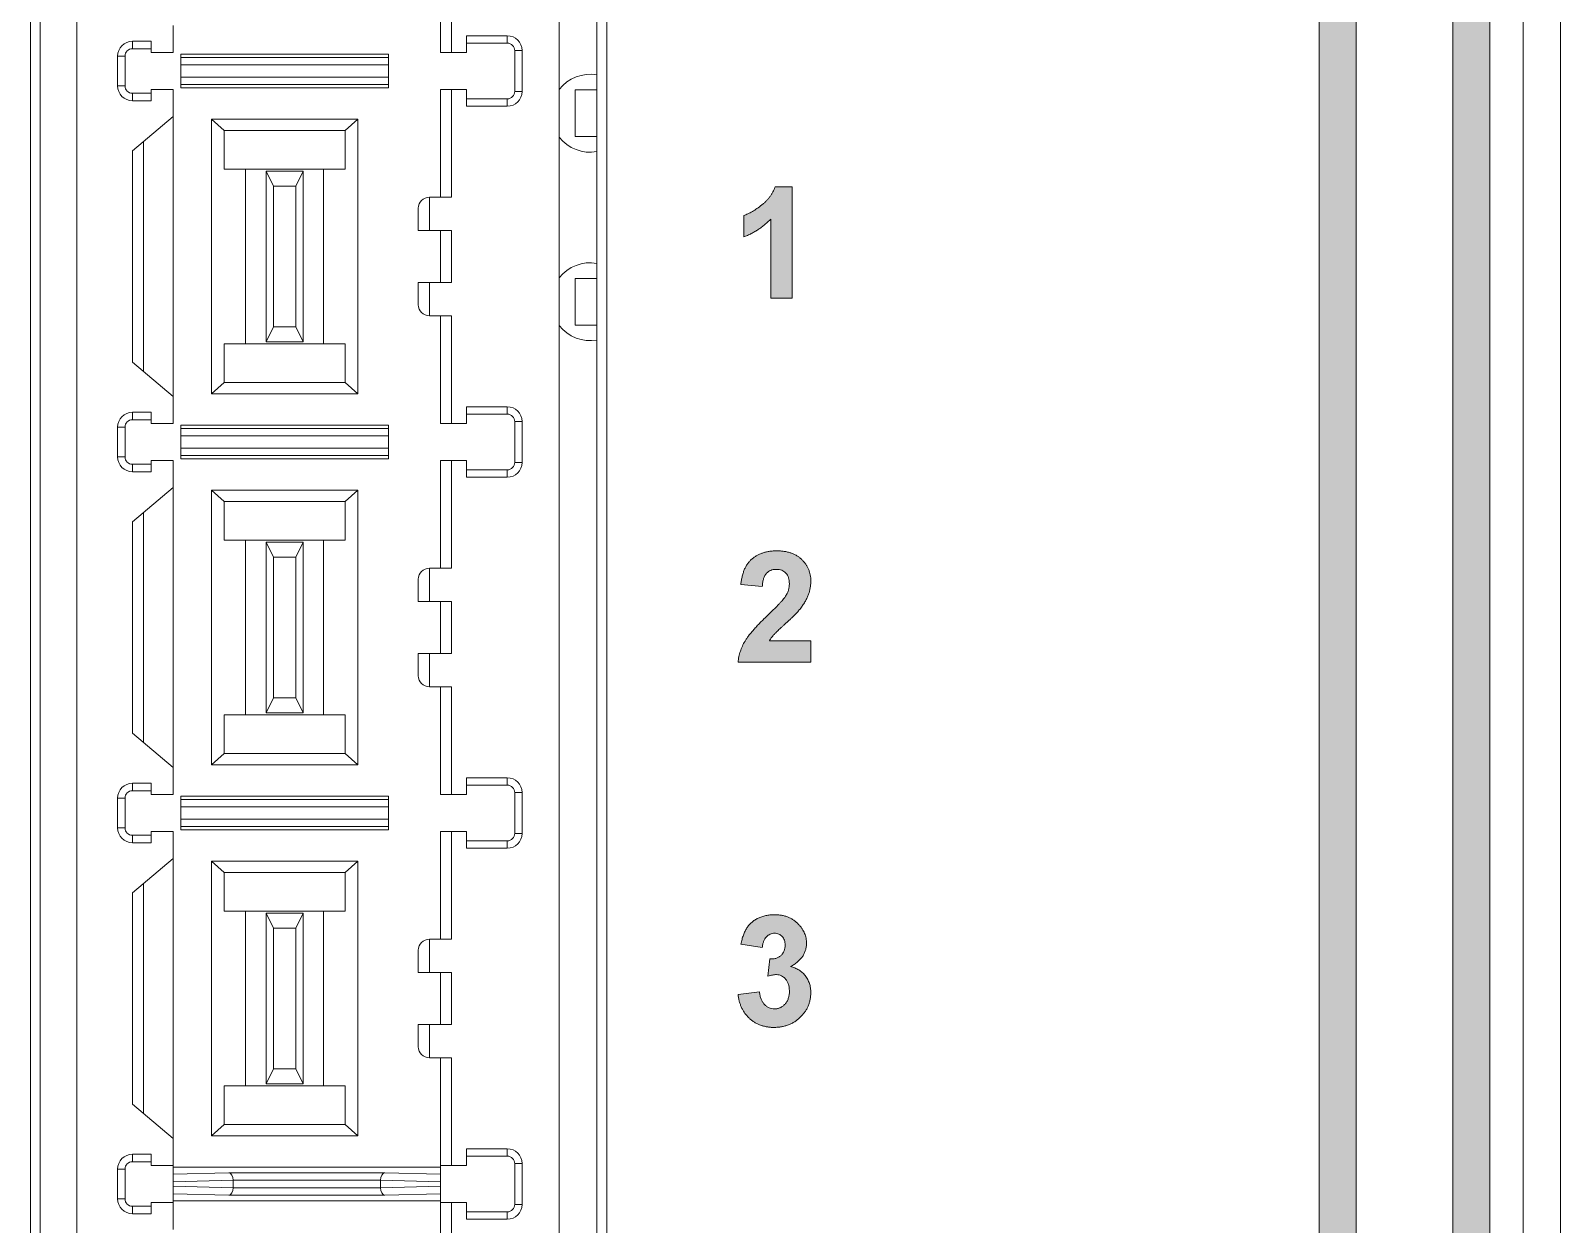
# Model space of a CAD drawing. Extents: x 222 to 1672, y 144 to 807.
# Drawn here: x 453.35 to 473.96, y 426.89 to 442.98 of the extents above; entities that cross this region are included whole.
import ezdxf

# ---------------------------------------------------------------- set-up
doc = ezdxf.new("R2010")
doc.units = 0
doc.header["$LTSCALE"] = 2
doc.header["$MEASUREMENT"] = 0
doc.layers.get('0').update_dxf_attribs({"linetype": 'CONTINUOUS'})
doc.layers.add('DIM', color=7, linetype='CONTINUOUS')

msp = doc.modelspace()

# ---------------------------------------------------------------- hatches: boundary and pattern name
at = {"lineweight": 5}
h = msp.add_hatch(color=256, dxfattribs=at)
edge = h.paths.add_edge_path(flags=0)
edge.add_line((462.95965, 440.4884), (462.95965, 440.19994))
edge.add_spline(control_points=[(462.95965, 440.19994), (462.97697, 440.20663), (463.01155, 440.21999), (463.0615, 440.24386), (463.10977, 440.27017), (463.15656, 440.29858), (463.20133, 440.33036), (463.24452, 440.36448), (463.28598, 440.40129), (463.31195, 440.42765), (463.32503, 440.44092)], knot_values=[0, 0, 0, 0, 0.12612672, 0.25185804, 0.37580661, 0.49953264, 0.62358767, 0.74858375, 0.87343337, 1, 1, 1, 1], weights=[1, 1, 1, 1, 1, 1, 1, 1, 1, 1, 1], degree=3, periodic=0)
edge.add_line((463.32503, 440.44092), (463.32503, 439.37302))
edge.add_line((463.32503, 439.37302), (463.61349, 439.37302))
edge.add_line((463.61349, 439.37302), (463.61349, 440.87302))
edge.add_line((463.61349, 440.87302), (463.38212, 440.87302))
edge.add_spline(control_points=[(463.38212, 440.87302), (463.37781, 440.86151), (463.36919, 440.83851), (463.35272, 440.80548), (463.33401, 440.77349), (463.31289, 440.74242), (463.28927, 440.71233), (463.26252, 440.68383), (463.23365, 440.65601), (463.19235, 440.62139), (463.14032, 440.58245), (463.07839, 440.54275), (463.01906, 440.51068), (462.97886, 440.4956), (462.95965, 440.4884)], knot_values=[0, 0, 0, 0, 0.06257056, 0.12513071, 0.18782404, 0.25140287, 0.31646481, 0.38257589, 0.45045901, 0.52073054, 0.65714411, 0.78134655, 0.8955272, 1, 1, 1, 1], weights=[1, 1, 1, 1, 1, 1, 1, 1, 1, 1, 1, 1, 1, 1, 1], degree=3, periodic=0)
h = msp.add_hatch(color=256, dxfattribs=at)
edge = h.paths.add_edge_path(flags=0)
edge.add_spline(control_points=[(463.51794, 435.34898), (463.5137, 435.34302), (463.50413, 435.32958), (463.48648, 435.30837), (463.46448, 435.28357), (463.43842, 435.25475), (463.40685, 435.22329), (463.37166, 435.18736), (463.33143, 435.14837), (463.3032, 435.12111), (463.28837, 435.10679)], knot_values=[0, 0, 0, 0, 0.06565937, 0.14811152, 0.24752222, 0.36337559, 0.49692965, 0.64764945, 0.81491331, 1, 1, 1, 1], weights=[1, 1, 1, 1, 1, 1, 1, 1, 1, 1, 1], degree=3, periodic=0)
edge.add_spline(control_points=[(463.28837, 435.10679), (463.26978, 435.08892), (463.23384, 435.05436), (463.18278, 435.00343), (463.13658, 434.95504), (463.09568, 434.90901), (463.05864, 434.86642), (463.02676, 434.82629), (462.99991, 434.78859), (462.97034, 434.74256), (462.9406, 434.68538), (462.91321, 434.61512), (462.89268, 434.54312), (462.88604, 434.49382), (462.88272, 434.46917)], knot_values=[0, 0, 0, 0, 0.09998467, 0.19336427, 0.27963105, 0.35939948, 0.43211375, 0.49847583, 0.55807588, 0.61151833, 0.7105433, 0.80733794, 0.90364196, 1, 1, 1, 1], weights=[1, 1, 1, 1, 1, 1, 1, 1, 1, 1, 1, 1, 1, 1, 1], degree=3, periodic=0)
edge.add_line((462.88272, 434.46917), (463.86349, 434.46917))
edge.add_line((463.86349, 434.46917), (463.86349, 434.75763))
edge.add_line((463.86349, 434.75763), (463.3061, 434.75763))
edge.add_spline(control_points=[(463.3061, 434.75763), (463.31415, 434.77063), (463.33112, 434.798), (463.35475, 434.82696), (463.37359, 434.84827), (463.38721, 434.86192), (463.40381, 434.87828), (463.42367, 434.89696), (463.4461, 434.91893), (463.47241, 434.94268), (463.50138, 434.96951), (463.53289, 434.99777), (463.56427, 435.02681), (463.59456, 435.05418), (463.62148, 435.08057), (463.6462, 435.10463), (463.66783, 435.12738), (463.6871, 435.14799), (463.70372, 435.16686), (463.7135, 435.17917), (463.71806, 435.18491)], knot_values=[0, 0, 0, 0, 0.07701335, 0.16216114, 0.1879022, 0.22038792, 0.25929867, 0.30535952, 0.35784421, 0.4175096, 0.48396636, 0.55687452, 0.63083595, 0.69943257, 0.76262434, 0.82081062, 0.87329531, 0.92080511, 0.96302359, 1, 1, 1, 1], weights=[1, 1, 1, 1, 1, 1, 1, 1, 1, 1, 1, 1, 1, 1, 1, 1, 1, 1, 1, 1, 1], degree=3, periodic=0)
edge.add_spline(control_points=[(463.71806, 435.18491), (463.73013, 435.20087), (463.75351, 435.23176), (463.78337, 435.27954), (463.80909, 435.32571), (463.82904, 435.37168), (463.84478, 435.41753), (463.85543, 435.46438), (463.8624, 435.51233), (463.86312, 435.54477), (463.86349, 435.56112)], knot_values=[0, 0, 0, 0, 0.14581053, 0.28239853, 0.41053709, 0.53091392, 0.64733615, 0.76357262, 0.88082376, 1, 1, 1, 1], weights=[1, 1, 1, 1, 1, 1, 1, 1, 1, 1, 1], degree=3, periodic=0)
edge.add_spline(control_points=[(463.86349, 435.56112), (463.86321, 435.57536), (463.86266, 435.60339), (463.85632, 435.64442), (463.84675, 435.68366), (463.83361, 435.72129), (463.81594, 435.7568), (463.79475, 435.79074), (463.76979, 435.82297), (463.74093, 435.8529), (463.70892, 435.88022), (463.67379, 435.90417), (463.63568, 435.92433), (463.59472, 435.94093), (463.55074, 435.95339), (463.50415, 435.96279), (463.45456, 435.96818), (463.4206, 435.96883), (463.40315, 435.96917)], knot_values=[0, 0, 0, 0, 0.06176795, 0.12150894, 0.17969312, 0.23687535, 0.29401793, 0.35141775, 0.41027005, 0.47051477, 0.5315599, 0.59255396, 0.65457366, 0.71832932, 0.78393631, 0.852633, 0.92433505, 1, 1, 1, 1], weights=[1, 1, 1, 1, 1, 1, 1, 1, 1, 1, 1, 1, 1, 1, 1, 1, 1, 1, 1], degree=3, periodic=0)
edge.add_spline(control_points=[(463.40315, 435.96917), (463.38711, 435.96896), (463.35574, 435.96854), (463.30978, 435.96305), (463.26568, 435.95523), (463.22372, 435.9434), (463.18368, 435.92864), (463.14571, 435.91061), (463.10983, 435.88914), (463.07593, 435.86454), (463.04472, 435.83592), (463.01702, 435.80274), (462.9921, 435.76564), (462.97132, 435.72388), (462.95343, 435.67815), (462.93922, 435.62811), (462.928, 435.57388), (462.9235, 435.53612), (462.92118, 435.51665)], knot_values=[0, 0, 0, 0, 0.06495861, 0.12702375, 0.18727414, 0.24624833, 0.30338454, 0.36001559, 0.41624688, 0.47257472, 0.52943502, 0.5873157, 0.64730314, 0.71009497, 0.77588105, 0.84600231, 0.92057226, 1, 1, 1, 1], weights=[1, 1, 1, 1, 1, 1, 1, 1, 1, 1, 1, 1, 1, 1, 1, 1, 1, 1, 1], degree=3, periodic=0)
edge.add_line((462.92118, 435.51665), (463.20965, 435.4884))
edge.add_spline(control_points=[(463.20965, 435.4884), (463.21031, 435.49843), (463.21159, 435.51775), (463.21563, 435.54552), (463.22064, 435.57102), (463.22686, 435.59439), (463.23471, 435.61547), (463.2437, 435.63451), (463.25383, 435.65144), (463.269, 435.67064), (463.29155, 435.69009), (463.32285, 435.70744), (463.35879, 435.71743), (463.38406, 435.71858), (463.39715, 435.71917)], knot_values=[0, 0, 0, 0, 0.08987296, 0.17311153, 0.2507683, 0.32226952, 0.38916629, 0.45167832, 0.5103696, 0.56521542, 0.66997064, 0.77421512, 0.88312106, 1, 1, 1, 1], weights=[1, 1, 1, 1, 1, 1, 1, 1, 1, 1, 1, 1, 1, 1, 1], degree=3, periodic=0)
edge.add_spline(control_points=[(463.39715, 435.71917), (463.41032, 435.71854), (463.43553, 435.71735), (463.47129, 435.70801), (463.5024, 435.69175), (463.52875, 435.66906), (463.54979, 435.64019), (463.56483, 435.60566), (463.57348, 435.56564), (463.57449, 435.53732), (463.57503, 435.52235)], knot_values=[0, 0, 0, 0, 0.13123103, 0.25109178, 0.36495362, 0.47820996, 0.59461214, 0.71796375, 0.85092607, 1, 1, 1, 1], weights=[1, 1, 1, 1, 1, 1, 1, 1, 1, 1, 1], degree=3, periodic=0)
edge.add_spline(control_points=[(463.57503, 435.52235), (463.57429, 435.50797), (463.57277, 435.47874), (463.56175, 435.43499), (463.54338, 435.39123), (463.52662, 435.3634), (463.51794, 435.34898)], knot_values=[0, 0, 0, 0, 0.23309558, 0.47380899, 0.72720445, 1, 1, 1, 1], weights=[1, 1, 1, 1, 1, 1, 1], degree=3, periodic=0)
h = msp.add_hatch(color=256, dxfattribs=at)
edge = h.paths.add_edge_path(flags=0)
edge.add_spline(control_points=[(463.57503, 430.03377), (463.57486, 430.02495), (463.57454, 430.00767), (463.5718, 429.98245), (463.56731, 429.95852), (463.56102, 429.93599), (463.55299, 429.91474), (463.54263, 429.89524), (463.53083, 429.877), (463.51744, 429.86018), (463.50234, 429.84541), (463.48689, 429.83187), (463.46995, 429.82118), (463.45271, 429.81156), (463.43408, 429.80481), (463.41481, 429.79959), (463.39464, 429.79654), (463.38093, 429.79624), (463.37401, 429.79609)], knot_values=[0, 0, 0, 0, 0.0758305, 0.14858618, 0.21783731, 0.28491224, 0.34952595, 0.41270026, 0.47432945, 0.53619886, 0.59709559, 0.6557591, 0.71237015, 0.76900739, 0.82515141, 0.88218015, 0.94052037, 1, 1, 1, 1], weights=[1, 1, 1, 1, 1, 1, 1, 1, 1, 1, 1, 1, 1, 1, 1, 1, 1, 1, 1], degree=3, periodic=0)
edge.add_spline(control_points=[(463.37401, 429.79609), (463.36119, 429.79671), (463.33615, 429.7979), (463.30021, 429.80982), (463.26722, 429.82863), (463.23808, 429.85538), (463.21228, 429.88831), (463.19317, 429.92888), (463.1784, 429.97545), (463.17367, 430.00912), (463.17118, 430.02686)], knot_values=[0, 0, 0, 0, 0.11311085, 0.22107207, 0.33149222, 0.44702726, 0.56904586, 0.69950946, 0.84169218, 1, 1, 1, 1], weights=[1, 1, 1, 1, 1, 1, 1, 1, 1, 1, 1], degree=3, periodic=0)
edge.add_line((463.17118, 430.02686), (462.88272, 429.99141))
edge.add_spline(control_points=[(462.88272, 429.99141), (462.88473, 429.97513), (462.88866, 429.94324), (462.89953, 429.89698), (462.91316, 429.85295), (462.93066, 429.81129), (462.95178, 429.7721), (462.97633, 429.73528), (463.00388, 429.7005), (463.03525, 429.66887), (463.06899, 429.63987), (463.10556, 429.61506), (463.14391, 429.5934), (463.18459, 429.57592), (463.22758, 429.56279), (463.27252, 429.55325), (463.31954, 429.54691), (463.35165, 429.54637), (463.368, 429.54609)], knot_values=[0, 0, 0, 0, 0.06755522, 0.13235565, 0.19555535, 0.25735869, 0.31831781, 0.37877854, 0.43958226, 0.50089269, 0.56210992, 0.62269036, 0.68276218, 0.74342557, 0.80480269, 0.86772262, 0.93265707, 1, 1, 1, 1], weights=[1, 1, 1, 1, 1, 1, 1, 1, 1, 1, 1, 1, 1, 1, 1, 1, 1, 1, 1], degree=3, periodic=0)
edge.add_spline(control_points=[(463.368, 429.54609), (463.38524, 429.5465), (463.41925, 429.5473), (463.4691, 429.55357), (463.51673, 429.56458), (463.5622, 429.57947), (463.60547, 429.599), (463.64682, 429.62223), (463.68545, 429.6507), (463.72181, 429.6825), (463.75494, 429.71738), (463.78402, 429.75445), (463.80844, 429.7935), (463.82885, 429.83412), (463.84412, 429.87688), (463.8552, 429.92125), (463.86249, 429.96743), (463.86315, 429.99889), (463.86349, 430.01484)], knot_values=[0, 0, 0, 0, 0.06803646, 0.13416815, 0.19783022, 0.26069722, 0.32261786, 0.38492579, 0.44745895, 0.51159527, 0.57533704, 0.63700488, 0.69720767, 0.75677398, 0.81603531, 0.87594679, 0.93709698, 1, 1, 1, 1], weights=[1, 1, 1, 1, 1, 1, 1, 1, 1, 1, 1, 1, 1, 1, 1, 1, 1, 1, 1], degree=3, periodic=0)
edge.add_spline(control_points=[(463.86349, 430.01484), (463.86323, 430.02577), (463.8627, 430.04736), (463.85958, 430.07917), (463.85334, 430.10965), (463.84538, 430.13897), (463.83469, 430.16693), (463.8222, 430.19396), (463.80665, 430.21939), (463.78941, 430.2438), (463.76985, 430.26611), (463.74897, 430.28682), (463.72653, 430.30545), (463.70225, 430.32181), (463.67642, 430.33584), (463.64907, 430.34791), (463.62033, 430.35833), (463.60023, 430.3631), (463.59005, 430.3655)], knot_values=[0, 0, 0, 0, 0.06781468, 0.13407246, 0.19808697, 0.26068795, 0.32246847, 0.38365486, 0.44528504, 0.5072249, 0.5689303, 0.62916159, 0.68966182, 0.74967129, 0.81060445, 0.8718382, 0.93515753, 1, 1, 1, 1], weights=[1, 1, 1, 1, 1, 1, 1, 1, 1, 1, 1, 1, 1, 1, 1, 1, 1, 1, 1], degree=3, periodic=0)
edge.add_spline(control_points=[(463.59005, 430.3655), (463.60712, 430.37535), (463.64012, 430.39437), (463.68403, 430.42806), (463.72194, 430.46347), (463.75273, 430.50197), (463.77635, 430.54321), (463.79343, 430.58681), (463.80405, 430.63292), (463.80521, 430.66463), (463.8058, 430.68071)], knot_values=[0, 0, 0, 0, 0.14668596, 0.28356787, 0.4113209, 0.53242612, 0.64943757, 0.76405624, 0.88030353, 1, 1, 1, 1], weights=[1, 1, 1, 1, 1, 1, 1, 1, 1, 1, 1], degree=3, periodic=0)
edge.add_spline(control_points=[(463.8058, 430.68071), (463.80553, 430.69214), (463.80499, 430.71491), (463.80009, 430.74856), (463.79184, 430.7812), (463.78077, 430.81313), (463.76588, 430.84383), (463.74833, 430.87404), (463.72736, 430.9031), (463.71121, 430.92123), (463.70303, 430.93041)], knot_values=[0, 0, 0, 0, 0.12389835, 0.24674076, 0.36761439, 0.48849289, 0.6123389, 0.73692046, 0.86680217, 1, 1, 1, 1], weights=[1, 1, 1, 1, 1, 1, 1, 1, 1, 1, 1], degree=3, periodic=0)
edge.add_spline(control_points=[(463.70303, 430.93041), (463.69245, 430.94118), (463.6715, 430.96249), (463.63614, 430.98988), (463.59856, 431.01361), (463.55799, 431.03246), (463.51509, 431.04728), (463.46967, 431.05775), (463.42167, 431.06419), (463.38875, 431.06494), (463.3719, 431.06532)], knot_values=[0, 0, 0, 0, 0.12283721, 0.24306976, 0.36322485, 0.48397622, 0.6064773, 0.73208764, 0.86287766, 1, 1, 1, 1], weights=[1, 1, 1, 1, 1, 1, 1, 1, 1, 1, 1], degree=3, periodic=0)
edge.add_spline(control_points=[(463.3719, 431.06532), (463.35224, 431.06478), (463.31368, 431.06372), (463.25747, 431.05435), (463.20406, 431.03973), (463.15408, 431.019), (463.10804, 430.99335), (463.06703, 430.96271), (463.0313, 430.92776), (463.00079, 430.8877), (462.97558, 430.84171), (462.95363, 430.78955), (462.93505, 430.73046), (462.92594, 430.68831), (462.92118, 430.66629)], knot_values=[0, 0, 0, 0, 0.08879374, 0.17403532, 0.25669343, 0.33844637, 0.41785585, 0.49413743, 0.56900237, 0.6429332, 0.72071618, 0.80525484, 0.89826418, 1, 1, 1, 1], weights=[1, 1, 1, 1, 1, 1, 1, 1, 1, 1, 1, 1, 1, 1, 1], degree=3, periodic=0)
edge.add_line((462.92118, 430.66629), (463.20965, 430.62302))
edge.add_spline(control_points=[(463.20965, 430.62302), (463.21167, 430.63781), (463.21554, 430.66596), (463.22688, 430.70514), (463.24273, 430.73888), (463.26334, 430.76651), (463.28735, 430.78832), (463.31421, 430.80382), (463.34348, 430.8138), (463.36391, 430.81481), (463.37431, 430.81532)], knot_values=[0, 0, 0, 0, 0.16007628, 0.30460578, 0.43583228, 0.5579212, 0.67207498, 0.78138564, 0.88878286, 1, 1, 1, 1], weights=[1, 1, 1, 1, 1, 1, 1, 1, 1, 1, 1], degree=3, periodic=0)
edge.add_spline(control_points=[(463.37431, 430.81532), (463.38468, 430.81485), (463.40468, 430.81395), (463.43301, 430.80558), (463.458, 430.79179), (463.47926, 430.77248), (463.49639, 430.7486), (463.50887, 430.72073), (463.5161, 430.68918), (463.51691, 430.66702), (463.51734, 430.65547)], knot_values=[0, 0, 0, 0, 0.12853808, 0.2477368, 0.36293307, 0.48001242, 0.60112132, 0.72520545, 0.85668584, 1, 1, 1, 1], weights=[1, 1, 1, 1, 1, 1, 1, 1, 1, 1, 1], degree=3, periodic=0)
edge.add_spline(control_points=[(463.51734, 430.65547), (463.51671, 430.64189), (463.51551, 430.61568), (463.50594, 430.57827), (463.48893, 430.54545), (463.46979, 430.52178), (463.45137, 430.5058), (463.43606, 430.4953), (463.41929, 430.48636), (463.40091, 430.47969), (463.38116, 430.47408), (463.3599, 430.47065), (463.33718, 430.46876), (463.32163, 430.46903), (463.31361, 430.46917)], knot_values=[0, 0, 0, 0, 0.12938419, 0.24986513, 0.36478756, 0.4795153, 0.53774551, 0.5968313, 0.65622515, 0.71849889, 0.78292598, 0.85170958, 0.92358115, 1, 1, 1, 1], weights=[1, 1, 1, 1, 1, 1, 1, 1, 1, 1, 1, 1, 1, 1, 1], degree=3, periodic=0)
edge.add_line((463.31361, 430.46917), (463.28657, 430.2363))
edge.add_spline(control_points=[(463.28657, 430.2363), (463.29724, 430.23956), (463.31764, 430.24579), (463.34759, 430.25227), (463.37506, 430.25697), (463.39272, 430.25742), (463.40105, 430.25763)], knot_values=[0, 0, 0, 0, 0.28639741, 0.54712402, 0.78636862, 1, 1, 1, 1], weights=[1, 1, 1, 1, 1, 1, 1], degree=3, periodic=0)
edge.add_spline(control_points=[(463.40105, 430.25763), (463.41275, 430.25685), (463.4359, 430.25529), (463.46919, 430.24386), (463.499, 430.22398), (463.5256, 430.19752), (463.5481, 430.16457), (463.56388, 430.12554), (463.57326, 430.08129), (463.57442, 430.05015), (463.57503, 430.03377)], knot_values=[0, 0, 0, 0, 0.11088623, 0.21933674, 0.32921327, 0.44811128, 0.57326585, 0.7048734, 0.84480288, 1, 1, 1, 1], weights=[1, 1, 1, 1, 1, 1, 1, 1, 1, 1, 1], degree=3, periodic=0)
at = {"layer": 'DIM', "lineweight": 5}
for points in [[(470.71272, 463.32772), (470.71272, 393.826), (468.46272, 391.576), (468.46272, 390.86889), (471.21272, 393.61889), (471.21272, 463.53483), (468.46272, 466.28483), (468.46272, 465.57772)], [(473.01272, 392.87331), (473.01272, 464.28042), (472.02082, 465.27231), (472.02082, 464.56521), (472.51272, 464.07331), (472.51272, 393.08042), (472.02082, 392.58852), (472.02082, 391.88141)]]:
    msp.add_hatch(color=256, dxfattribs=at).paths.add_polyline_path(points, flags=0)

# ---------------------------------------------------------------- linework, layer by layer
at = {"linetype": 'Continuous', "lineweight": 5}
for p, q in [((473.46272, 380.57686), (473.46272, 476.57686)), ((473.96272, 476.57686), (473.96272, 380.57686)), ((473.01272, 392.87331), (473.01272, 464.28042)), ((472.51272, 464.07331), (472.51272, 393.08041)), ((471.21272, 393.61889), (471.21272, 463.53483)), ((470.71272, 463.32773), (470.71272, 393.826))]:
    msp.add_line(p, q, dxfattribs=at)
at = {"color": 7, "linetype": 'Continuous', "lineweight": 5}
for p, q in [((453.3517, 451.91741), (453.3517, 392.95537)), ((453.3517, 451.90788), (453.3517, 392.94584)), ((461.11374, 392.95537), (461.11374, 451.91741)), ((461.11374, 392.94584), (461.11374, 451.90788)), ((453.48272, 393.08639), (453.48272, 451.78639)), ((453.48272, 393.07686), (453.48272, 451.77686)), ((460.98272, 451.42766), (460.98272, 393.08639)), ((460.98272, 451.41813), (460.98272, 393.07686)), ((453.97398, 393.88576), (453.97398, 450.98576)), ((460.47398, 393.88576), (460.47398, 450.98576)), ((458.87398, 444.13576), (458.87398, 442.68576)), ((459.02398, 444.13576), (459.02398, 442.68576)), ((455.27398, 442.68576), (455.27398, 443.05012)), ((454.72398, 442.83576), (454.97398, 442.83576)), ((454.72398, 442.83576), (454.72398, 442.73576)), ((454.72398, 442.73576), (454.97398, 442.73576)), ((454.97398, 442.83576), (454.97398, 442.68576)), ((459.22398, 442.91076), (459.77398, 442.91076)), ((459.22398, 442.68576), (459.22398, 442.91076)), ((459.22398, 442.81076), (459.77398, 442.81076)), ((459.77398, 442.91076), (459.77398, 442.81076)), ((454.52398, 442.23576), (454.52398, 442.63576)), ((454.52398, 442.63576), (454.62398, 442.63576)), ((454.62398, 442.23576), (454.62398, 442.63576)), ((455.27398, 442.68576), (454.97398, 442.68576)), ((458.17398, 442.66076), (455.37398, 442.66076)), ((455.37398, 442.61873), (455.37398, 442.66076)), ((458.17398, 442.61873), (455.37398, 442.61873)), ((455.37398, 442.51879), (455.37398, 442.61873)), ((455.37398, 442.35272), (455.37398, 442.51879)), ((458.17398, 442.51879), (455.37398, 442.51879)), ((458.17398, 442.61873), (458.17398, 442.66076)), ((458.17398, 442.51879), (458.17398, 442.61873)), ((458.17398, 442.35272), (458.17398, 442.51879)), ((459.02398, 442.68576), (458.87398, 442.68576)), ((459.22398, 442.68576), (459.02398, 442.68576)), ((459.97398, 442.71076), (459.87398, 442.71076)), ((459.87398, 442.71076), (459.87398, 442.16076)), ((459.97398, 442.71076), (459.97398, 442.16076)), ((458.17398, 442.35272), (455.37398, 442.35272)), ((455.37398, 442.25278), (455.37398, 442.35272)), ((458.17398, 442.25278), (458.17398, 442.35272)), ((454.52398, 442.23576), (454.62398, 442.23576)), ((454.72398, 442.03576), (454.72398, 442.13576)), ((454.97398, 442.13576), (454.72398, 442.13576)), ((454.97398, 442.18576), (454.97398, 442.03576)), ((454.97398, 442.18576), (455.27398, 442.18576)), ((455.27398, 441.8214), (455.27398, 442.18576)), ((458.17398, 442.25278), (455.37398, 442.25278)), ((455.37398, 442.21076), (455.37398, 442.25278)), ((458.17398, 442.21076), (455.37398, 442.21076)), ((458.17398, 442.21076), (458.17398, 442.25278)), ((459.02398, 442.18576), (458.87398, 442.18576)), ((458.87398, 442.18576), (458.87398, 440.73576)), ((459.02398, 442.18576), (459.02398, 440.73576)), ((459.02398, 442.18576), (459.22398, 442.18576)), ((459.22398, 441.96076), (459.22398, 442.18576)), ((459.97398, 442.16076), (459.87398, 442.16076)), ((460.68998, 442.18137), (460.68998, 441.55137)), ((460.68998, 442.18137), (460.98272, 442.18137)), ((454.97398, 442.03576), (454.72398, 442.03576)), ((459.77398, 442.06076), (459.22398, 442.06076)), ((459.77398, 441.96076), (459.22398, 441.96076)), ((459.77398, 441.96076), (459.77398, 442.06076)), ((454.72398, 441.35989), (455.27398, 441.8214)), ((455.27398, 438.05012), (455.27398, 441.8214)), ((455.7871, 441.78576), (455.7871, 438.08576)), ((455.9603, 441.63576), (455.7871, 441.78576)), ((455.7871, 441.78576), (457.76086, 441.78576)), ((457.76086, 441.78576), (457.58765, 441.63576)), ((457.76086, 441.78576), (457.76086, 438.08576)), ((455.9603, 441.63576), (455.9603, 441.11076)), ((455.9603, 441.63576), (457.58765, 441.63576)), ((457.58765, 441.63576), (457.58765, 441.11076)), ((460.98272, 441.55137), (460.68998, 441.55137)), ((454.72398, 438.51162), (454.72398, 441.35989)), ((454.87398, 438.38576), (454.87398, 441.48576)), ((456.24898, 441.11076), (455.9603, 441.11076)), ((456.24898, 441.11076), (456.24898, 438.76076)), ((457.29898, 441.11076), (456.24898, 441.11076)), ((457.02398, 441.08576), (456.52398, 441.08576)), ((456.52398, 441.08576), (456.62398, 440.88576)), ((456.52398, 441.08576), (456.52398, 438.78576)), ((457.02398, 441.08576), (456.92398, 440.88576)), ((457.02398, 438.78576), (457.02398, 441.08576)), ((457.29898, 441.11076), (457.29898, 438.76076)), ((457.29898, 441.11076), (457.58765, 441.11076)), ((456.92398, 440.88576), (456.62398, 440.88576)), ((456.62398, 440.88576), (456.62398, 438.98576)), ((456.92398, 438.98576), (456.92398, 440.88576)), ((458.72398, 440.73576), (458.72398, 440.28576)), ((459.02398, 440.73576), (458.72398, 440.73576)), ((458.57398, 440.58576), (458.57398, 440.28576)), ((458.72398, 440.28576), (458.57398, 440.28576)), ((458.72398, 440.28576), (459.02398, 440.28576)), ((458.87398, 440.28576), (458.87398, 439.58576)), ((459.02398, 440.28576), (459.02398, 439.58576)), ((460.68998, 439.64137), (460.68998, 439.01137)), ((460.68998, 439.64137), (460.98272, 439.64137)), ((458.57398, 439.58576), (458.57398, 439.28576)), ((458.57398, 439.58576), (458.72398, 439.58576)), ((458.72398, 439.58576), (458.72398, 439.13576)), ((459.02398, 439.58576), (458.72398, 439.58576)), ((458.72398, 439.13576), (459.02398, 439.13576)), ((458.87398, 439.13576), (458.87398, 437.68576)), ((459.02398, 439.13576), (459.02398, 437.68576)), ((456.52398, 438.78576), (456.62398, 438.98576)), ((456.62398, 438.98576), (456.92398, 438.98576)), ((457.02398, 438.78576), (456.92398, 438.98576)), ((460.98272, 439.01137), (460.68998, 439.01137)), ((456.24898, 438.76076), (455.9603, 438.76076)), ((455.9603, 438.76076), (455.9603, 438.23576)), ((457.29898, 438.76076), (456.24898, 438.76076)), ((456.52398, 438.78576), (457.02398, 438.78576)), ((457.29898, 438.76076), (457.58765, 438.76076)), ((457.58765, 438.76076), (457.58765, 438.23576)), ((455.27398, 438.05012), (454.72398, 438.51162)), ((455.7871, 438.08576), (455.9603, 438.23576)), ((457.58765, 438.23576), (455.9603, 438.23576)), ((457.58765, 438.23576), (457.76086, 438.08576)), ((455.27398, 437.68576), (455.27398, 438.05012)), ((457.76086, 438.08576), (455.7871, 438.08576)), ((454.72398, 437.83576), (454.97398, 437.83576)), ((454.72398, 437.83576), (454.72398, 437.73576)), ((454.97398, 437.83576), (454.97398, 437.68576)), ((459.22398, 437.91076), (459.77398, 437.91076)), ((459.22398, 437.68576), (459.22398, 437.91076)), ((459.22398, 437.81076), (459.77398, 437.81076)), ((459.77398, 437.91076), (459.77398, 437.81076)), ((454.52398, 437.23576), (454.52398, 437.63576)), ((454.52398, 437.63576), (454.62398, 437.63576)), ((454.62398, 437.23576), (454.62398, 437.63576)), ((454.72398, 437.73576), (454.97398, 437.73576)), ((455.27398, 437.68576), (454.97398, 437.68576)), ((458.17398, 437.66076), (455.37398, 437.66076)), ((455.37398, 437.61873), (455.37398, 437.66076)), ((458.17398, 437.61873), (455.37398, 437.61873)), ((455.37398, 437.51879), (455.37398, 437.61873)), ((458.17398, 437.61873), (458.17398, 437.66076)), ((458.17398, 437.51879), (458.17398, 437.61873)), ((459.02398, 437.68576), (458.87398, 437.68576)), ((459.22398, 437.68576), (459.02398, 437.68576)), ((459.87398, 437.71076), (459.87398, 437.16076)), ((459.97398, 437.71076), (459.87398, 437.71076)), ((459.97398, 437.71076), (459.97398, 437.16076)), ((458.17398, 437.51879), (455.37398, 437.51879)), ((455.37398, 437.35272), (455.37398, 437.51879)), ((458.17398, 437.35272), (458.17398, 437.51879)), ((454.52398, 437.23576), (454.62398, 437.23576)), ((454.97398, 437.18576), (454.97398, 437.03576)), ((454.97398, 437.18576), (455.27398, 437.18576)), ((455.27398, 436.8214), (455.27398, 437.18576)), ((458.17398, 437.35272), (455.37398, 437.35272)), ((455.37398, 437.25278), (455.37398, 437.35272)), ((458.17398, 437.25278), (455.37398, 437.25278)), ((455.37398, 437.21076), (455.37398, 437.25278)), ((458.17398, 437.21076), (455.37398, 437.21076)), ((458.17398, 437.25278), (458.17398, 437.35272)), ((458.17398, 437.21076), (458.17398, 437.25278)), ((458.87398, 437.18576), (458.87398, 435.73576)), ((459.02398, 437.18576), (458.87398, 437.18576)), ((459.02398, 437.18576), (459.02398, 435.73576)), ((459.02398, 437.18576), (459.22398, 437.18576)), ((459.22398, 436.96076), (459.22398, 437.18576)), ((459.97398, 437.16076), (459.87398, 437.16076)), ((454.72398, 437.03576), (454.72398, 437.13576)), ((454.97398, 437.13576), (454.72398, 437.13576)), ((454.97398, 437.03576), (454.72398, 437.03576)), ((459.77398, 437.06076), (459.22398, 437.06076)), ((459.77398, 436.96076), (459.22398, 436.96076)), ((459.77398, 436.96076), (459.77398, 437.06076)), ((454.72398, 436.35989), (455.27398, 436.8214)), ((455.27398, 433.05012), (455.27398, 436.8214)), ((455.7871, 436.78576), (455.7871, 433.08576)), ((455.9603, 436.63576), (455.7871, 436.78576)), ((455.7871, 436.78576), (457.76086, 436.78576)), ((457.76086, 436.78576), (457.58765, 436.63576)), ((457.76086, 436.78576), (457.76086, 433.08576)), ((455.9603, 436.63576), (455.9603, 436.11076)), ((455.9603, 436.63576), (457.58765, 436.63576)), ((457.58765, 436.63576), (457.58765, 436.11076)), ((454.72398, 433.51162), (454.72398, 436.35989)), ((454.87398, 433.38576), (454.87398, 436.48576)), ((456.24898, 436.11076), (455.9603, 436.11076)), ((456.24898, 436.11076), (456.24898, 433.76076)), ((457.29898, 436.11076), (456.24898, 436.11076)), ((457.02398, 436.08576), (456.52398, 436.08576)), ((456.52398, 436.08576), (456.62398, 435.88576)), ((456.52398, 436.08576), (456.52398, 433.78576)), ((457.02398, 436.08576), (456.92398, 435.88576)), ((457.02398, 433.78576), (457.02398, 436.08576)), ((457.29898, 436.11076), (457.29898, 433.76076)), ((457.29898, 436.11076), (457.58765, 436.11076)), ((456.92398, 435.88576), (456.62398, 435.88576)), ((456.62398, 435.88576), (456.62398, 433.98576)), ((456.92398, 433.98576), (456.92398, 435.88576)), ((458.72398, 435.73576), (458.72398, 435.28576)), ((459.02398, 435.73576), (458.72398, 435.73576)), ((458.57398, 435.58576), (458.57398, 435.28576)), ((458.72398, 435.28576), (458.57398, 435.28576)), ((458.72398, 435.28576), (459.02398, 435.28576)), ((458.87398, 435.28576), (458.87398, 434.58576)), ((459.02398, 435.28576), (459.02398, 434.58576)), ((458.57398, 434.58576), (458.57398, 434.28576)), ((458.57398, 434.58576), (458.72398, 434.58576)), ((458.72398, 434.58576), (458.72398, 434.13576)), ((459.02398, 434.58576), (458.72398, 434.58576)), ((458.72398, 434.13576), (459.02398, 434.13576)), ((458.87398, 434.13576), (458.87398, 432.68576)), ((459.02398, 434.13576), (459.02398, 432.68576)), ((456.52398, 433.78576), (456.62398, 433.98576)), ((456.62398, 433.98576), (456.92398, 433.98576)), ((457.02398, 433.78576), (456.92398, 433.98576)), ((455.9603, 433.76076), (455.9603, 433.23576)), ((456.24898, 433.76076), (455.9603, 433.76076)), ((457.29898, 433.76076), (456.24898, 433.76076)), ((456.52398, 433.78576), (457.02398, 433.78576)), ((457.29898, 433.76076), (457.58765, 433.76076)), ((457.58765, 433.76076), (457.58765, 433.23576)), ((455.27398, 433.05012), (454.72398, 433.51162)), ((455.27398, 432.68576), (455.27398, 433.05012)), ((455.7871, 433.08576), (455.9603, 433.23576)), ((457.76086, 433.08576), (455.7871, 433.08576)), ((457.58765, 433.23576), (455.9603, 433.23576)), ((457.58765, 433.23576), (457.76086, 433.08576)), ((454.72398, 432.83576), (454.97398, 432.83576)), ((454.72398, 432.83576), (454.72398, 432.73576)), ((454.97398, 432.83576), (454.97398, 432.68576)), ((459.22398, 432.91076), (459.77398, 432.91076)), ((459.22398, 432.68576), (459.22398, 432.91076)), ((459.77398, 432.91076), (459.77398, 432.81076)), ((454.52398, 432.23576), (454.52398, 432.63576)), ((454.52398, 432.63576), (454.62398, 432.63576)), ((454.62398, 432.23576), (454.62398, 432.63576)), ((454.72398, 432.73576), (454.97398, 432.73576)), ((455.27398, 432.68576), (454.97398, 432.68576)), ((458.17398, 432.66076), (455.37398, 432.66076)), ((455.37398, 432.61873), (455.37398, 432.66076)), ((458.17398, 432.61873), (458.17398, 432.66076)), ((459.02398, 432.68576), (458.87398, 432.68576)), ((459.22398, 432.68576), (459.02398, 432.68576)), ((459.22398, 432.81076), (459.77398, 432.81076)), ((459.87398, 432.71076), (459.87398, 432.16076)), ((459.97398, 432.71076), (459.87398, 432.71076)), ((459.97398, 432.71076), (459.97398, 432.16076)), ((455.37398, 432.51879), (455.37398, 432.61873)), ((458.17398, 432.61873), (455.37398, 432.61873)), ((458.17398, 432.51879), (455.37398, 432.51879)), ((455.37398, 432.35272), (455.37398, 432.51879)), ((458.17398, 432.51879), (458.17398, 432.61873)), ((458.17398, 432.35272), (458.17398, 432.51879)), ((454.52398, 432.23576), (454.62398, 432.23576)), ((458.17398, 432.35272), (455.37398, 432.35272)), ((455.37398, 432.25278), (455.37398, 432.35272)), ((458.17398, 432.25278), (455.37398, 432.25278)), ((455.37398, 432.21076), (455.37398, 432.25278)), ((458.17398, 432.25278), (458.17398, 432.35272)), ((458.17398, 432.21076), (458.17398, 432.25278)), ((454.72398, 432.03576), (454.72398, 432.13576)), ((454.97398, 432.13576), (454.72398, 432.13576)), ((454.97398, 432.03576), (454.72398, 432.03576)), ((454.97398, 432.18576), (454.97398, 432.03576)), ((454.97398, 432.18576), (455.27398, 432.18576)), ((455.27398, 431.8214), (455.27398, 432.18576)), ((458.17398, 432.21076), (455.37398, 432.21076)), ((459.02398, 432.18576), (458.87398, 432.18576)), ((458.87398, 432.18576), (458.87398, 430.73576)), ((459.02398, 432.18576), (459.02398, 430.73576)), ((459.02398, 432.18576), (459.22398, 432.18576)), ((459.22398, 431.96076), (459.22398, 432.18576)), ((459.77398, 432.06076), (459.22398, 432.06076)), ((459.77398, 431.96076), (459.77398, 432.06076)), ((459.97398, 432.16076), (459.87398, 432.16076)), ((454.72398, 431.35989), (455.27398, 431.8214)), ((455.27398, 428.05012), (455.27398, 431.8214)), ((459.77398, 431.96076), (459.22398, 431.96076)), ((455.7871, 431.78576), (455.7871, 428.08576)), ((455.9603, 431.63576), (455.7871, 431.78576)), ((455.7871, 431.78576), (457.76086, 431.78576)), ((455.9603, 431.63576), (455.9603, 431.11076)), ((455.9603, 431.63576), (457.58765, 431.63576)), ((457.76086, 431.78576), (457.58765, 431.63576)), ((457.58765, 431.63576), (457.58765, 431.11076)), ((457.76086, 431.78576), (457.76086, 428.08576)), ((454.87398, 428.38576), (454.87398, 431.48576)), ((454.72398, 428.51162), (454.72398, 431.35989)), ((456.24898, 431.11076), (455.9603, 431.11076)), ((456.24898, 431.11076), (456.24898, 428.76076)), ((457.29898, 431.11076), (456.24898, 431.11076)), ((456.52398, 431.08576), (456.52398, 428.78576)), ((456.52398, 431.08576), (456.62398, 430.88576)), ((457.02398, 431.08576), (456.52398, 431.08576)), ((457.02398, 431.08576), (456.92398, 430.88576)), ((457.02398, 428.78576), (457.02398, 431.08576)), ((457.29898, 431.11076), (457.29898, 428.76076)), ((457.29898, 431.11076), (457.58765, 431.11076)), ((456.62398, 430.88576), (456.62398, 428.98576)), ((456.92398, 430.88576), (456.62398, 430.88576)), ((456.92398, 428.98576), (456.92398, 430.88576)), ((458.57398, 430.58576), (458.57398, 430.28576)), ((458.72398, 430.73576), (458.72398, 430.28576)), ((459.02398, 430.73576), (458.72398, 430.73576)), ((458.72398, 430.28576), (458.57398, 430.28576)), ((458.72398, 430.28576), (459.02398, 430.28576)), ((458.87398, 430.28576), (458.87398, 429.58576)), ((459.02398, 430.28576), (459.02398, 429.58576)), ((458.57398, 429.58576), (458.57398, 429.28576)), ((458.57398, 429.58576), (458.72398, 429.58576)), ((458.72398, 429.58576), (458.72398, 429.13576)), ((459.02398, 429.58576), (458.72398, 429.58576)), ((458.72398, 429.13576), (459.02398, 429.13576)), ((458.87398, 429.13576), (458.87398, 427.68576)), ((459.02398, 429.13576), (459.02398, 427.68576)), ((456.52398, 428.78576), (456.62398, 428.98576)), ((456.62398, 428.98576), (456.92398, 428.98576)), ((457.02398, 428.78576), (456.92398, 428.98576)), ((455.9603, 428.76076), (455.9603, 428.23576)), ((456.24898, 428.76076), (455.9603, 428.76076)), ((457.29898, 428.76076), (456.24898, 428.76076)), ((456.52398, 428.78576), (457.02398, 428.78576)), ((457.29898, 428.76076), (457.58765, 428.76076)), ((457.58765, 428.76076), (457.58765, 428.23576)), ((455.27398, 428.05012), (454.72398, 428.51162)), ((455.7871, 428.08576), (455.9603, 428.23576)), ((457.58765, 428.23576), (455.9603, 428.23576)), ((457.58765, 428.23576), (457.76086, 428.08576)), ((455.27398, 427.68576), (455.27398, 428.05012)), ((457.76086, 428.08576), (455.7871, 428.08576)), ((459.22398, 427.91076), (459.77398, 427.91076)), ((459.22398, 427.68576), (459.22398, 427.91076)), ((459.77398, 427.91076), (459.77398, 427.81076)), ((454.72398, 427.83576), (454.97398, 427.83576)), ((454.72398, 427.83576), (454.72398, 427.73576)), ((454.72398, 427.73576), (454.97398, 427.73576)), ((454.97398, 427.83576), (454.97398, 427.68576)), ((455.27398, 427.68576), (454.97398, 427.68576)), ((455.27398, 427.46579), (455.27398, 427.68576)), ((459.02398, 427.68576), (458.87398, 427.68576)), ((458.87398, 427.68576), (458.87398, 427.46579)), ((459.22398, 427.68576), (459.02398, 427.68576)), ((459.22398, 427.81076), (459.77398, 427.81076)), ((459.97398, 427.71076), (459.87398, 427.71076)), ((459.87398, 427.71076), (459.87398, 427.16076)), ((459.97398, 427.71076), (459.97398, 427.16076)), ((454.52398, 427.23576), (454.52398, 427.63576)), ((454.52398, 427.63576), (454.62398, 427.63576)), ((454.62398, 427.23576), (454.62398, 427.63576)), ((458.87398, 427.66076), (455.27398, 427.66076)), ((455.27398, 427.56788), (456.02453, 427.58603)), ((455.27398, 427.46579), (456.08227, 427.48569)), ((456.02453, 427.58603), (458.12342, 427.58603)), ((456.08227, 427.48569), (456.08227, 427.38582)), ((456.08227, 427.48569), (458.06569, 427.48569)), ((458.06569, 427.48569), (458.87398, 427.46579)), ((458.06569, 427.48569), (458.06569, 427.38582)), ((458.12342, 427.58603), (458.87398, 427.56788)), ((455.27398, 427.46579), (455.27398, 427.40572)), ((456.08227, 427.38582), (455.27398, 427.40572)), ((455.27398, 427.18576), (455.27398, 427.40572)), ((456.02453, 427.28548), (455.27398, 427.30363)), ((458.12342, 427.28548), (456.02453, 427.28548)), ((458.06569, 427.38582), (456.08227, 427.38582)), ((458.87398, 427.40572), (458.06569, 427.38582)), ((458.87398, 427.30363), (458.12342, 427.28548)), ((458.87398, 427.46579), (458.87398, 427.40572)), ((458.87398, 427.40572), (458.87398, 427.18576)), ((454.52398, 427.23576), (454.62398, 427.23576)), ((454.72398, 427.03576), (454.72398, 427.13576)), ((454.97398, 427.13576), (454.72398, 427.13576)), ((454.97398, 427.18576), (454.97398, 427.03576)), ((454.97398, 427.18576), (455.27398, 427.18576)), ((455.27398, 427.21076), (458.87398, 427.21076)), ((455.27398, 426.8214), (455.27398, 427.18576)), ((459.02398, 427.18576), (458.87398, 427.18576)), ((458.87398, 427.18576), (458.87398, 425.73576)), ((459.02398, 427.18576), (459.02398, 425.73576)), ((459.02398, 427.18576), (459.22398, 427.18576)), ((459.22398, 426.96076), (459.22398, 427.18576)), ((459.77398, 427.06076), (459.22398, 427.06076)), ((459.77398, 426.96076), (459.77398, 427.06076)), ((459.97398, 427.16076), (459.87398, 427.16076)), ((454.97398, 427.03576), (454.72398, 427.03576)), ((459.77398, 426.96076), (459.22398, 426.96076))]:
    msp.add_line(p, q, dxfattribs=at)
at = {"lineweight": 5}
for p, q in [((463.61349, 440.87302), (463.38212, 440.87302)), ((463.61349, 439.37302), (463.61349, 440.87302)), ((462.95965, 440.4884), (462.95965, 440.19994)), ((463.32503, 440.44092), (463.32503, 439.37302)), ((463.32503, 439.37302), (463.61349, 439.37302)), ((462.92118, 435.51665), (463.20965, 435.4884)), ((463.86349, 434.75763), (463.3061, 434.75763)), ((463.86349, 434.46917), (463.86349, 434.75763)), ((462.88272, 434.46917), (463.86349, 434.46917)), ((462.92118, 430.66629), (463.20965, 430.62302)), ((463.31361, 430.46917), (463.28657, 430.2363)), ((463.17118, 430.02686), (462.88272, 429.99141))]:
    msp.add_line(p, q, dxfattribs=at)
at = {"color": 7, "linetype": 'Continuous', "lineweight": 5}
for centre, radius, start, end in [((454.72398, 442.63576), 0.2, 90, 180), ((454.72398, 442.63576), 0.1, 90, 180), ((459.77398, 442.71076), 0.2, 0, 90), ((459.77398, 442.71076), 0.1, 0, 90), ((460.88998, 441.86637), 0.525, 79.825043, 142.408566), ((454.72398, 442.23576), 0.2, 180, 270), ((454.72398, 442.23576), 0.1, 180, 270), ((459.77398, 442.16076), 0.2, 270, 0), ((459.77398, 442.16076), 0.1, 270, 0), ((460.88998, 441.86637), 0.525, 217.591434, 280.174957), ((458.72398, 440.58576), 0.15, 90, 180), ((460.88998, 439.32637), 0.525, 79.825043, 142.408566), ((458.72398, 439.28576), 0.15, 180, 270), ((460.88998, 439.32637), 0.525, 217.591434, 280.174957), ((454.72398, 437.63576), 0.2, 90, 180), ((459.77398, 437.71076), 0.2, 0, 90), ((459.77398, 437.71076), 0.1, 0, 90), ((454.72398, 437.63576), 0.1, 90, 180), ((454.72398, 437.23576), 0.2, 180, 270), ((454.72398, 437.23576), 0.1, 180, 270), ((459.77398, 437.16076), 0.2, 270, 0), ((459.77398, 437.16076), 0.1, 270, 0), ((458.72398, 435.58576), 0.15, 90, 180), ((458.72398, 434.28576), 0.15, 180, 270), ((454.72398, 432.63576), 0.2, 90, 180), ((459.77398, 432.71076), 0.2, 0, 90), ((454.72398, 432.63576), 0.1, 90, 180), ((459.77398, 432.71076), 0.1, 0, 90), ((454.72398, 432.23576), 0.2, 180, 270), ((454.72398, 432.23576), 0.1, 180, 270), ((459.77398, 432.16076), 0.2, 270, 0), ((459.77398, 432.16076), 0.1, 270, 0), ((458.72398, 430.58576), 0.15, 90, 180), ((458.72398, 429.28576), 0.15, 180, 270), ((459.77398, 427.71076), 0.2, 0, 90), ((454.72398, 427.63576), 0.2, 90, 180), ((454.72398, 427.63576), 0.1, 90, 180), ((459.77398, 427.71076), 0.1, 0, 90), ((454.72398, 427.23576), 0.2, 180, 270), ((454.72398, 427.23576), 0.1, 180, 270), ((459.77398, 427.16076), 0.2, 270, 0), ((459.77398, 427.16076), 0.1, 270, 0)]:
    msp.add_arc(centre, radius, start, end, dxfattribs=at)
for centre, major_axis, start_param, end_param in [((456.02453, 427.48604), (-0.00121, 0.1), 4.70191848, 6.26224306), ((458.12342, 427.48604), (0.00121, 0.1), 0.02094225, 1.58126682), ((456.02453, 427.38547), (0.00121, 0.1), 3.1625349, 4.7228594), ((458.12342, 427.38547), (-0.00121, 0.1), 1.56032583, 3.1206504)]:
    msp.add_ellipse(centre, major_axis=major_axis, ratio=0.57726586, start_param=start_param, end_param=end_param, dxfattribs=at)
at = {"lineweight": 5}
for points, knots in [([(462.95965, 440.4884), (462.97886, 440.4956), (463.01906, 440.51068), (463.07839, 440.54275), (463.14032, 440.58245), (463.19235, 440.62139), (463.23365, 440.65601), (463.26252, 440.68383), (463.28927, 440.71233), (463.31289, 440.74242), (463.33401, 440.77349), (463.35272, 440.80548), (463.36919, 440.83851), (463.37781, 440.86151), (463.38212, 440.87302)], [0, 0, 0, 0, 0.1044728, 0.21865345, 0.34285589, 0.47926946, 0.54954099, 0.61742411, 0.68353519, 0.74859713, 0.81217596, 0.87486929, 0.93742944, 1, 1, 1, 1]), ([(463.32503, 440.44092), (463.31195, 440.42765), (463.28598, 440.40129), (463.24452, 440.36448), (463.20133, 440.33036), (463.15656, 440.29858), (463.10977, 440.27017), (463.0615, 440.24386), (463.01155, 440.21999), (462.97697, 440.20663), (462.95965, 440.19994)], [0, 0, 0, 0, 0.12656663, 0.25141625, 0.37641233, 0.50046736, 0.62419339, 0.74814196, 0.87387328, 1, 1, 1, 1]), ([(462.92118, 435.51665), (462.9235, 435.53612), (462.928, 435.57388), (462.93922, 435.62811), (462.95343, 435.67815), (462.97132, 435.72388), (462.9921, 435.76564), (463.01702, 435.80274), (463.04472, 435.83592), (463.07593, 435.86454), (463.10983, 435.88914), (463.14571, 435.91061), (463.18368, 435.92864), (463.22372, 435.9434), (463.26568, 435.95523), (463.30978, 435.96305), (463.35574, 435.96854), (463.38711, 435.96896), (463.40315, 435.96917)], [0, 0, 0, 0, 0.07942774, 0.15399769, 0.22411895, 0.28990503, 0.35269686, 0.4126843, 0.47056498, 0.52742528, 0.58375312, 0.63998441, 0.69661546, 0.75375167, 0.81272586, 0.87297625, 0.93504139, 1, 1, 1, 1]), ([(463.40315, 435.96917), (463.4206, 435.96883), (463.45456, 435.96818), (463.50415, 435.96279), (463.55074, 435.95339), (463.59472, 435.94093), (463.63568, 435.92433), (463.67379, 435.90417), (463.70892, 435.88022), (463.74093, 435.8529), (463.76979, 435.82297), (463.79475, 435.79074), (463.81594, 435.7568), (463.83361, 435.72129), (463.84675, 435.68366), (463.85632, 435.64442), (463.86266, 435.60339), (463.86321, 435.57536), (463.86349, 435.56112)], [0, 0, 0, 0, 0.07566495, 0.147367, 0.21606369, 0.28167068, 0.34542634, 0.40744604, 0.4684401, 0.52948523, 0.58972995, 0.64858225, 0.70598207, 0.76312465, 0.82030688, 0.87849106, 0.93823205, 1, 1, 1, 1]), ([(463.39715, 435.71917), (463.38406, 435.71858), (463.35879, 435.71743), (463.32285, 435.70744), (463.29155, 435.69009), (463.269, 435.67064), (463.25383, 435.65144), (463.2437, 435.63451), (463.23471, 435.61547), (463.22686, 435.59439), (463.22064, 435.57102), (463.21563, 435.54552), (463.21159, 435.51775), (463.21031, 435.49843), (463.20965, 435.4884)], [0, 0, 0, 0, 0.11687894, 0.22578488, 0.33002936, 0.43478458, 0.4896304, 0.54832168, 0.61083371, 0.67773048, 0.7492317, 0.82688847, 0.91012704, 1, 1, 1, 1]), ([(463.57503, 435.52235), (463.57449, 435.53732), (463.57348, 435.56564), (463.56483, 435.60566), (463.54979, 435.64019), (463.52875, 435.66906), (463.5024, 435.69175), (463.47129, 435.70801), (463.43553, 435.71735), (463.41032, 435.71854), (463.39715, 435.71917)], [0, 0, 0, 0, 0.14907393, 0.28203625, 0.40538786, 0.52179004, 0.63504638, 0.74890822, 0.86876897, 1, 1, 1, 1]), ([(463.51794, 435.34898), (463.52662, 435.3634), (463.54338, 435.39123), (463.56175, 435.43499), (463.57277, 435.47874), (463.57429, 435.50797), (463.57503, 435.52235)], [0, 0, 0, 0, 0.27279555, 0.52619101, 0.76690442, 1, 1, 1, 1]), ([(463.86349, 435.56112), (463.86312, 435.54477), (463.8624, 435.51233), (463.85543, 435.46438), (463.84478, 435.41753), (463.82904, 435.37168), (463.80909, 435.32571), (463.78337, 435.27954), (463.75351, 435.23176), (463.73013, 435.20087), (463.71806, 435.18491)], [0, 0, 0, 0, 0.11917624, 0.23642738, 0.35266385, 0.46908608, 0.58946291, 0.71760147, 0.85418947, 1, 1, 1, 1]), ([(463.28837, 435.10679), (463.3032, 435.12111), (463.33143, 435.14837), (463.37166, 435.18736), (463.40685, 435.22329), (463.43842, 435.25475), (463.46448, 435.28357), (463.48648, 435.30837), (463.50413, 435.32958), (463.5137, 435.34302), (463.51794, 435.34898)], [0, 0, 0, 0, 0.18508669, 0.35235055, 0.50307035, 0.63662441, 0.75247778, 0.85188848, 0.93434063, 1, 1, 1, 1]), ([(462.88272, 434.46917), (462.88604, 434.49382), (462.89268, 434.54312), (462.91321, 434.61512), (462.9406, 434.68538), (462.97034, 434.74256), (462.99991, 434.78859), (463.02676, 434.82629), (463.05864, 434.86642), (463.09568, 434.90901), (463.13658, 434.95504), (463.18278, 435.00343), (463.23384, 435.05436), (463.26978, 435.08892), (463.28837, 435.10679)], [0, 0, 0, 0, 0.09635804, 0.19266206, 0.2894567, 0.38848167, 0.44192412, 0.50152417, 0.56788625, 0.64060052, 0.72036895, 0.80663573, 0.90001533, 1, 1, 1, 1]), ([(463.71806, 435.18491), (463.7135, 435.17917), (463.70372, 435.16686), (463.6871, 435.14799), (463.66783, 435.12738), (463.6462, 435.10463), (463.62148, 435.08057), (463.59456, 435.05418), (463.56427, 435.02681), (463.53289, 434.99777), (463.50138, 434.96951), (463.47241, 434.94268), (463.4461, 434.91893), (463.42367, 434.89696), (463.40381, 434.87828), (463.38721, 434.86192), (463.37359, 434.84827), (463.35475, 434.82696), (463.33112, 434.798), (463.31415, 434.77063), (463.3061, 434.75763)], [0, 0, 0, 0, 0.03697641, 0.07919489, 0.12670469, 0.17918938, 0.23737566, 0.30056743, 0.36916405, 0.44312548, 0.51603364, 0.5824904, 0.64215579, 0.69464048, 0.74070133, 0.77961208, 0.8120978, 0.83783886, 0.92298665, 1, 1, 1, 1]), ([(462.92118, 430.66629), (462.92594, 430.68831), (462.93505, 430.73046), (462.95363, 430.78955), (462.97558, 430.84171), (463.00079, 430.8877), (463.0313, 430.92776), (463.06703, 430.96271), (463.10804, 430.99335), (463.15408, 431.019), (463.20406, 431.03973), (463.25747, 431.05435), (463.31368, 431.06372), (463.35224, 431.06478), (463.3719, 431.06532)], [0, 0, 0, 0, 0.10173582, 0.19474516, 0.27928382, 0.3570668, 0.43099763, 0.50586257, 0.58214415, 0.66155363, 0.74330657, 0.82596468, 0.91120626, 1, 1, 1, 1]), ([(463.3719, 431.06532), (463.38875, 431.06494), (463.42167, 431.06419), (463.46967, 431.05775), (463.51509, 431.04728), (463.55799, 431.03246), (463.59856, 431.01361), (463.63614, 430.98988), (463.6715, 430.96249), (463.69245, 430.94118), (463.70303, 430.93041)], [0, 0, 0, 0, 0.13712234, 0.26791236, 0.3935227, 0.51602378, 0.63677515, 0.75693024, 0.87716279, 1, 1, 1, 1]), ([(463.37431, 430.81532), (463.36391, 430.81481), (463.34348, 430.8138), (463.31421, 430.80382), (463.28735, 430.78832), (463.26334, 430.76651), (463.24273, 430.73888), (463.22688, 430.70514), (463.21554, 430.66596), (463.21167, 430.63781), (463.20965, 430.62302)], [0, 0, 0, 0, 0.11121714, 0.21861436, 0.32792502, 0.4420788, 0.56416772, 0.69539422, 0.83992372, 1, 1, 1, 1]), ([(463.51734, 430.65547), (463.51691, 430.66702), (463.5161, 430.68918), (463.50887, 430.72073), (463.49639, 430.7486), (463.47926, 430.77248), (463.458, 430.79179), (463.43301, 430.80558), (463.40468, 430.81395), (463.38468, 430.81485), (463.37431, 430.81532)], [0, 0, 0, 0, 0.14331416, 0.27479455, 0.39887868, 0.51998758, 0.63706693, 0.7522632, 0.87146192, 1, 1, 1, 1]), ([(463.70303, 430.93041), (463.71121, 430.92123), (463.72736, 430.9031), (463.74833, 430.87404), (463.76588, 430.84383), (463.78077, 430.81313), (463.79184, 430.7812), (463.80009, 430.74856), (463.80499, 430.71491), (463.80553, 430.69214), (463.8058, 430.68071)], [0, 0, 0, 0, 0.13319783, 0.26307954, 0.3876611, 0.51150711, 0.63238561, 0.75325924, 0.87610165, 1, 1, 1, 1]), ([(463.31361, 430.46917), (463.32163, 430.46903), (463.33718, 430.46876), (463.3599, 430.47065), (463.38116, 430.47408), (463.40091, 430.47969), (463.41929, 430.48636), (463.43606, 430.4953), (463.45137, 430.5058), (463.46979, 430.52178), (463.48893, 430.54545), (463.50594, 430.57827), (463.51551, 430.61568), (463.51671, 430.64189), (463.51734, 430.65547)], [0, 0, 0, 0, 0.076418853, 0.148290419, 0.21707402, 0.281501108, 0.343774854, 0.403168701, 0.462254486, 0.5204847, 0.63521244, 0.750134874, 0.870615806, 1, 1, 1, 1]), ([(463.8058, 430.68071), (463.80521, 430.66463), (463.80405, 430.63292), (463.79343, 430.58681), (463.77635, 430.54321), (463.75273, 430.50197), (463.72194, 430.46347), (463.68403, 430.42806), (463.64012, 430.39437), (463.60712, 430.37535), (463.59005, 430.3655)], [0, 0, 0, 0, 0.119696472, 0.235943758, 0.350562429, 0.467573879, 0.588679097, 0.716432135, 0.853314044, 1, 1, 1, 1]), ([(463.59005, 430.3655), (463.60023, 430.3631), (463.62033, 430.35833), (463.64907, 430.34791), (463.67642, 430.33584), (463.70225, 430.32181), (463.72653, 430.30545), (463.74897, 430.28682), (463.76985, 430.26611), (463.78941, 430.2438), (463.80665, 430.21939), (463.8222, 430.19396), (463.83469, 430.16693), (463.84538, 430.13897), (463.85334, 430.10965), (463.85958, 430.07917), (463.8627, 430.04736), (463.86323, 430.02577), (463.86349, 430.01484)], [0, 0, 0, 0, 0.06484247, 0.1281618, 0.18939555, 0.25032871, 0.31033818, 0.37083841, 0.4310697, 0.4927751, 0.55471496, 0.61634514, 0.67753153, 0.73931205, 0.80191303, 0.86592754, 0.93218532, 1, 1, 1, 1]), ([(463.40105, 430.25763), (463.39272, 430.25742), (463.37506, 430.25697), (463.34759, 430.25227), (463.31764, 430.24579), (463.29724, 430.23956), (463.28657, 430.2363)], [0, 0, 0, 0, 0.21363138, 0.45287598, 0.71360259, 1, 1, 1, 1]), ([(463.57503, 430.03377), (463.57442, 430.05015), (463.57326, 430.08129), (463.56388, 430.12554), (463.5481, 430.16457), (463.5256, 430.19752), (463.499, 430.22398), (463.46919, 430.24386), (463.4359, 430.25529), (463.41275, 430.25685), (463.40105, 430.25763)], [0, 0, 0, 0, 0.15519712, 0.2951266, 0.42673415, 0.55188872, 0.67078673, 0.78066326, 0.88911377, 1, 1, 1, 1]), ([(463.368, 429.54609), (463.35165, 429.54637), (463.31954, 429.54691), (463.27252, 429.55325), (463.22758, 429.56279), (463.18459, 429.57592), (463.14391, 429.5934), (463.10556, 429.61506), (463.06899, 429.63987), (463.03525, 429.66887), (463.00388, 429.7005), (462.97633, 429.73528), (462.95178, 429.7721), (462.93066, 429.81129), (462.91316, 429.85295), (462.89953, 429.89698), (462.88866, 429.94324), (462.88473, 429.97513), (462.88272, 429.99141)], [0, 0, 0, 0, 0.06734293, 0.13227738, 0.19519731, 0.25657443, 0.31723782, 0.37730964, 0.43789008, 0.49910731, 0.56041774, 0.62122146, 0.68168219, 0.74264131, 0.80444465, 0.86764435, 0.93244478, 1, 1, 1, 1]), ([(463.17118, 430.02686), (463.17367, 430.00912), (463.1784, 429.97545), (463.19317, 429.92888), (463.21228, 429.88831), (463.23808, 429.85538), (463.26722, 429.82863), (463.30021, 429.80982), (463.33615, 429.7979), (463.36119, 429.79671), (463.37401, 429.79609)], [0, 0, 0, 0, 0.15830782, 0.30049054, 0.43095414, 0.55297274, 0.66850778, 0.77892793, 0.88688915, 1, 1, 1, 1]), ([(463.86349, 430.01484), (463.86315, 429.99889), (463.86249, 429.96743), (463.8552, 429.92125), (463.84412, 429.87688), (463.82885, 429.83412), (463.80844, 429.7935), (463.78402, 429.75445), (463.75494, 429.71738), (463.72181, 429.6825), (463.68545, 429.6507), (463.64682, 429.62223), (463.60547, 429.599), (463.5622, 429.57947), (463.51673, 429.56458), (463.4691, 429.55357), (463.41925, 429.5473), (463.38524, 429.5465), (463.368, 429.54609)], [0, 0, 0, 0, 0.06290302, 0.12405321, 0.18396469, 0.24322602, 0.30279233, 0.36299512, 0.42466296, 0.48840473, 0.55254105, 0.61507421, 0.67738214, 0.73930278, 0.80216978, 0.86583185, 0.93196354, 1, 1, 1, 1]), ([(463.37401, 429.79609), (463.38093, 429.79624), (463.39464, 429.79654), (463.41481, 429.79959), (463.43408, 429.80481), (463.45271, 429.81156), (463.46995, 429.82118), (463.48689, 429.83187), (463.50234, 429.84541), (463.51744, 429.86018), (463.53083, 429.877), (463.54263, 429.89524), (463.55299, 429.91474), (463.56102, 429.93599), (463.56731, 429.95852), (463.5718, 429.98245), (463.57454, 430.00767), (463.57486, 430.02495), (463.57503, 430.03377)], [0, 0, 0, 0, 0.05947963, 0.11781985, 0.17484859, 0.23099261, 0.28762985, 0.3442409, 0.40290441, 0.46380114, 0.52567055, 0.58729974, 0.65047405, 0.71508776, 0.78216269, 0.85141382, 0.9241695, 1, 1, 1, 1])]:
    msp.add_open_spline(points, degree=3, knots=knots, dxfattribs=at)

doc.saveas('drawing.dxf')
